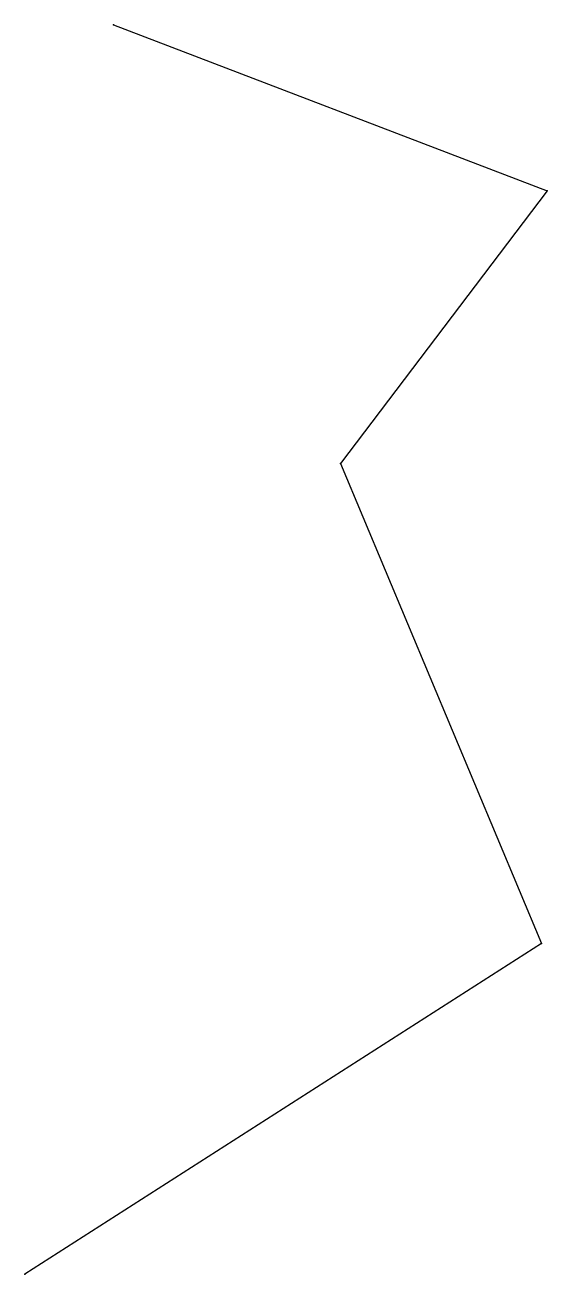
# Model space of a CAD drawing. Header units: millimetres. Extents: x 19 to 2058371324, y 154 to 16452286702.
# Drawn here: x 2058370258.5 to 2058370408.3, y 16452284888.4 to 16452285246.7 of the extents above.
import ezdxf

# ---------------------------------------------------------------- set-up
doc = ezdxf.new("R2010")
doc.units = ezdxf.units.MM

msp = doc.modelspace()

# ---------------------------------------------------------------- linework, layer by layer
msp.add_lwpolyline([(2058370283.88, 16452285246.71), (2058370408.33, 16452285199.11), (2058370349.07, 16452285120.95), (2058370406.79, 16452284983.22), (2058370258.52, 16452284888.41)])
for p in [(2058370283.88, 16452285246.71), (2058370408.33, 16452285199.11), (2058370349.07, 16452285120.95), (2058370406.79, 16452284983.22), (2058370258.52, 16452284888.41)]:
    msp.add_point(p)

doc.saveas('drawing.dxf')
